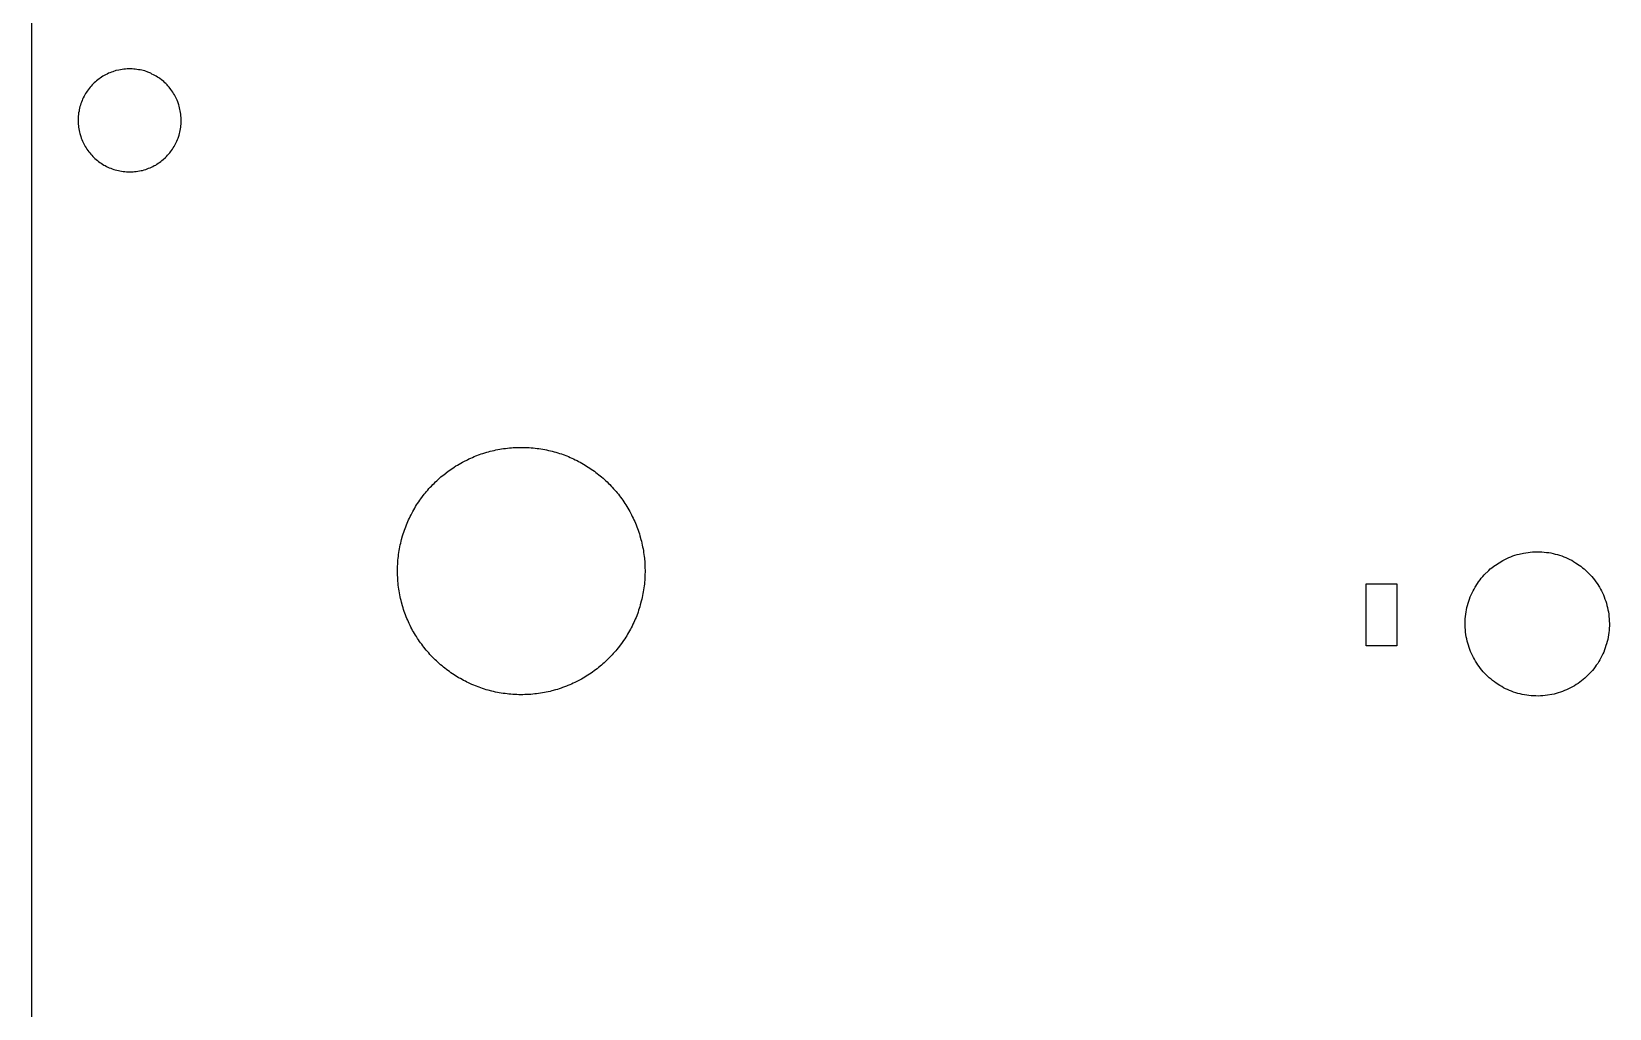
# Model space of a CAD drawing. Extents: x 14 to 160, y 773 to 1209.
# Drawn here: x 14 to 90.5, y 820.5 to 867.9 of the extents above; entities that cross this region are included whole.
import ezdxf

# ---------------------------------------------------------------- set-up
doc = ezdxf.new("R2010")
doc.units = 0

msp = doc.modelspace()

# ---------------------------------------------------------------- linework, layer by layer
at = {"layer": 'Bottom'}
for p, q in [((14.012902, 952.608116), (14.0129, 774.592)), ((17.23123, 865.549977), (17.168204, 865.502686)), ((17.287962, 865.597267), (17.23123, 865.549977)), ((17.344695, 865.638262), (17.287962, 865.597267)), ((17.410869, 865.679258), (17.344695, 865.638262)), ((17.473895, 865.720254), (17.410869, 865.679258)), ((17.540069, 865.758102), (17.473895, 865.720254)), ((17.603096, 865.792803), (17.540069, 865.758102)), ((17.675645, 865.830651), (17.603096, 865.792803)), ((17.741819, 865.865352), (17.675645, 865.830651)), ((17.814288, 865.887464), (17.741819, 865.865352)), ((17.886837, 865.922165), (17.814288, 865.887464)), ((17.959306, 865.944196), (17.886837, 865.922165)), ((18.104316, 865.994634), (17.959306, 865.944196)), ((18.249326, 866.026187), (18.104316, 865.994634)), ((18.331285, 866.041924), (18.249326, 866.026187)), ((18.410048, 866.05766), (18.331285, 866.041924)), ((18.482597, 866.067102), (18.410048, 866.05766)), ((18.564556, 866.073558), (18.482597, 866.067102)), ((18.6434, 866.083), (18.564556, 866.073558)), ((18.886167, 866.082917), (18.6434, 866.083)), ((18.968125, 866.073475), (18.886167, 866.082917)), ((19.040594, 866.067019), (18.968125, 866.073475)), ((19.119438, 866.057577), (19.040594, 866.067019)), ((19.201397, 866.041841), (19.119438, 866.057577)), ((19.273946, 866.032399), (19.201397, 866.041841)), ((19.355905, 866.016662), (19.273946, 866.032399)), ((19.428374, 865.994631), (19.355905, 866.016662)), ((19.500923, 865.978895), (19.428374, 865.994631)), ((19.645925, 865.928457), (19.500923, 865.978895)), ((19.790935, 865.86543), (19.645925, 865.928457)), ((19.853962, 865.830729), (19.790935, 865.86543)), ((19.920136, 865.799176), (19.853962, 865.830729)), ((19.992604, 865.767622), (19.920136, 865.799176)), ((20.055631, 865.726626), (19.992604, 865.767622)), ((20.121805, 865.685631), (20.055631, 865.726626)), ((20.184832, 865.647782), (20.121805, 865.685631)), ((20.241564, 865.606787), (20.184832, 865.647782)), ((20.307738, 865.556349), (20.241564, 865.606787)), ((20.421218, 865.461777), (20.307738, 865.556349)), ((16.562873, 864.749432), (16.521877, 864.676964)), ((16.594427, 864.815606), (16.562873, 864.749432)), ((16.635422, 864.878633), (16.594427, 864.815606)), ((16.676418, 864.944807), (16.635422, 864.878633)), ((16.717413, 865.001539), (16.676418, 864.944807)), ((16.755262, 865.064566), (16.717413, 865.001539)), ((16.805699, 865.121298), (16.755262, 865.064566)), ((16.852989, 865.187472), (16.805699, 865.121298)), ((16.90028, 865.244204), (16.852989, 865.187472)), ((16.950717, 865.300936), (16.90028, 865.244204)), ((17.007449, 865.348227), (16.950717, 865.300936)), ((17.054739, 865.404959), (17.007449, 865.348227)), ((17.111472, 865.452249), (17.054739, 865.404959)), ((17.168204, 865.502686), (17.111472, 865.452249)), ((20.47795, 865.41134), (20.421218, 865.461777)), ((20.531535, 865.364049), (20.47795, 865.41134)), ((20.581972, 865.307317), (20.531535, 865.364049)), ((20.629262, 865.250585), (20.581972, 865.307317)), ((20.6797, 865.193853), (20.629262, 865.250585)), ((20.774272, 865.080373), (20.6797, 865.193853)), ((20.815268, 865.017346), (20.774272, 865.080373)), ((20.862558, 864.951172), (20.815268, 865.017346)), ((20.903554, 864.888146), (20.862558, 864.951172)), ((20.944549, 864.821972), (20.903554, 864.888146)), ((21.007576, 864.695878), (20.944549, 864.821972)), ((16.313913, 864.024456), (16.29503, 863.942497)), ((16.32965, 864.097005), (16.313913, 864.024456)), ((16.345386, 864.178964), (16.32965, 864.097005)), ((16.361123, 864.251433), (16.345386, 864.178964)), ((16.386301, 864.323982), (16.361123, 864.251433)), ((16.408413, 864.396451), (16.386301, 864.323982)), ((16.433592, 864.468919), (16.408413, 864.396451)), ((16.465145, 864.541469), (16.433592, 864.468919)), ((16.490324, 864.613937), (16.465145, 864.541469)), ((16.521877, 864.676964), (16.490324, 864.613937)), ((21.042277, 864.620262), (21.007576, 864.695878)), ((21.073831, 864.557235), (21.042277, 864.620262)), ((21.105384, 864.484766), (21.073831, 864.557235)), ((21.155822, 864.339756), (21.105384, 864.484766)), ((21.177853, 864.267207), (21.155822, 864.339756)), ((21.193589, 864.194739), (21.177853, 864.267207)), ((21.209326, 864.11278), (21.193589, 864.194739)), ((21.22821, 864.04023), (21.209326, 864.11278)), ((21.243946, 863.961467), (21.22821, 864.04023)), ((16.279132, 863.791185), (16.272676, 863.709226)), ((16.272676, 863.709226), (16.2727, 863.485)), ((16.2727, 863.485), (16.279156, 863.403041)), ((16.288574, 863.870028), (16.279132, 863.791185)), ((16.279156, 863.403041), (16.288598, 863.321082)), ((16.29503, 863.942497), (16.288574, 863.870028)), ((16.288598, 863.321082), (16.295054, 863.248614)), ((16.295054, 863.248614), (16.304496, 863.16977)), ((21.234624, 863.169464), (21.250361, 863.248308)), ((21.250402, 863.888918), (21.243946, 863.961467)), ((21.250361, 863.248308), (21.259802, 863.320777)), ((21.259844, 863.806959), (21.250402, 863.888918)), ((21.259802, 863.320777), (21.266258, 863.402736)), ((21.2663, 863.725), (21.259844, 863.806959)), ((21.266258, 863.402736), (21.2663, 863.485)), ((21.2663, 863.645803), (21.2663, 863.725)), ((21.275742, 863.563844), (21.2663, 863.645803)), ((21.2663, 863.485), (21.275742, 863.563844)), ((16.304496, 863.16977), (16.320232, 863.097301)), ((16.320232, 863.097301), (16.335969, 863.015334)), ((16.335969, 863.015334), (16.351705, 862.942866)), ((16.351705, 862.942866), (16.402143, 862.797856)), ((16.402143, 862.797856), (16.424255, 862.725387)), ((16.424255, 862.725387), (16.449433, 862.652838)), ((16.449433, 862.652838), (16.480987, 862.580369)), ((16.480987, 862.580369), (16.515688, 862.514195)), ((16.515688, 862.514195), (16.547241, 862.441726)), ((21.00124, 862.441421), (21.032793, 862.51389)), ((21.032793, 862.51389), (21.064347, 862.580064)), ((21.064347, 862.580064), (21.089525, 862.652532)), ((21.089525, 862.652532), (21.121079, 862.725082)), ((21.121079, 862.725082), (21.171517, 862.870092)), ((21.171517, 862.870092), (21.187253, 862.94256)), ((21.187253, 862.94256), (21.209284, 863.015029)), ((21.209284, 863.015029), (21.228168, 863.096996)), ((21.228168, 863.096996), (21.234624, 863.169464)), ((16.547241, 862.441726), (16.578795, 862.3787)), ((16.578795, 862.3787), (16.619791, 862.312526)), ((16.619791, 862.312526), (16.660786, 862.249499)), ((16.660786, 862.249499), (16.698635, 862.183325)), ((16.698635, 862.183325), (16.73963, 862.120298)), ((16.73963, 862.120298), (16.790068, 862.063566)), ((16.790068, 862.063566), (16.837358, 862.006834)), ((16.837358, 862.006834), (16.884648, 861.943807)), ((16.884648, 861.943807), (16.935086, 861.887075)), ((16.935086, 861.887075), (16.982376, 861.836638)), ((16.982376, 861.836638), (17.086406, 861.732608)), ((17.086406, 861.732608), (17.143138, 861.685318)), ((20.395885, 861.685036), (20.509373, 861.7796)), ((20.509373, 861.7796), (20.556663, 861.836332)), ((20.556663, 861.836332), (20.613395, 861.88677)), ((20.613395, 861.88677), (20.660686, 861.943502)), ((20.660686, 861.943502), (20.711123, 862.006529)), ((20.711123, 862.006529), (20.758413, 862.063261)), ((20.758413, 862.063261), (20.799409, 862.119993)), ((20.799409, 862.119993), (20.846699, 862.18302)), ((20.846699, 862.18302), (20.887695, 862.249194)), ((20.887695, 862.249194), (20.92869, 862.31222)), ((20.92869, 862.31222), (20.960244, 862.378394)), ((20.960244, 862.378394), (21.00124, 862.441421)), ((17.143138, 861.685318), (17.209312, 861.63488)), ((17.209312, 861.63488), (17.266044, 861.58759)), ((17.266044, 861.58759), (17.322776, 861.546594)), ((17.322776, 861.546594), (17.385803, 861.499304)), ((17.385803, 861.499304), (17.451977, 861.458308)), ((17.451977, 861.458308), (17.515004, 861.417313)), ((17.515004, 861.417313), (17.57803, 861.385759)), ((17.57803, 861.385759), (17.644204, 861.344764)), ((17.644204, 861.344764), (17.716673, 861.31321)), ((17.716673, 861.31321), (17.7797, 861.281656)), ((17.7797, 861.281656), (17.855315, 861.256478)), ((17.855315, 861.256478), (17.927865, 861.231299)), ((17.927865, 861.231299), (18.000333, 861.199746)), ((18.000333, 861.199746), (18.072883, 861.184009)), ((18.072883, 861.184009), (18.145351, 861.158831)), ((18.145351, 861.158831), (18.224195, 861.143094)), ((18.224195, 861.143094), (18.296664, 861.127358)), ((18.296664, 861.127358), (18.378623, 861.111621)), ((18.378623, 861.111621), (18.451172, 861.102179)), ((18.451172, 861.102179), (18.533131, 861.095723)), ((18.533131, 861.095723), (18.611894, 861.086282)), ((18.611894, 861.086282), (18.6938, 861.086)), ((18.6938, 861.086), (18.772563, 861.079544)), ((18.7728, 861.08), (18.854767, 861.086456)), ((18.854767, 861.086456), (18.9367, 861.086)), ((18.9367, 861.086), (19.009169, 861.095442)), ((19.009169, 861.095442), (19.088012, 861.101898)), ((19.088012, 861.101898), (19.169971, 861.11134)), ((19.169971, 861.11134), (19.24244, 861.127076)), ((19.24244, 861.127076), (19.321284, 861.142813)), ((19.321284, 861.142813), (19.393752, 861.158549)), ((19.393752, 861.158549), (19.469368, 861.183728)), ((19.469368, 861.183728), (19.548212, 861.199464)), ((19.548212, 861.199464), (19.620681, 861.224643)), ((19.620681, 861.224643), (19.686855, 861.256196)), ((19.686855, 861.256196), (19.759323, 861.281375)), ((19.759323, 861.281375), (19.831792, 861.312928)), ((19.831792, 861.312928), (19.894819, 861.344482)), ((19.894819, 861.344482), (19.960993, 861.385478)), ((19.960993, 861.385478), (20.033461, 861.417031)), ((20.033461, 861.417031), (20.096488, 861.458027)), ((20.096488, 861.458027), (20.15322, 861.499023)), ((20.15322, 861.499023), (20.219394, 861.546313)), ((20.219394, 861.546313), (20.282421, 861.587308)), ((20.282421, 861.587308), (20.339153, 861.634599)), ((20.339153, 861.634599), (20.395885, 861.685036)), ((35.149212, 847.118595), (35.228056, 847.15959)), ((35.228056, 847.15959), (35.310015, 847.197439)), ((35.310015, 847.197439), (35.398285, 847.23214)), ((35.398285, 847.23214), (35.480244, 847.269988)), ((35.480244, 847.269988), (35.559007, 847.304689)), ((35.559007, 847.304689), (35.735538, 847.367716)), ((35.735538, 847.367716), (35.817505, 847.399269)), ((35.817505, 847.399269), (35.905767, 847.424448)), ((35.905767, 847.424448), (35.994036, 847.456002)), ((35.994036, 847.456002), (36.085453, 847.48118)), ((36.085453, 847.48118), (36.173715, 847.506358)), ((36.173715, 847.506358), (36.261985, 847.52847)), ((36.261985, 847.52847), (36.350246, 847.553649)), ((36.350246, 847.553649), (36.447974, 847.569385)), ((36.447974, 847.569385), (36.536235, 847.594563)), ((36.536235, 847.594563), (36.624505, 847.6103)), ((36.624505, 847.6103), (36.722225, 847.626036)), ((36.722225, 847.626036), (36.810494, 847.641773)), ((36.810494, 847.641773), (36.908214, 847.657509)), ((36.908214, 847.657509), (36.996476, 847.666951)), ((36.996476, 847.666951), (37.094203, 847.682688)), ((37.094203, 847.682688), (37.188776, 847.69213)), ((37.188776, 847.69213), (37.286495, 847.698586)), ((37.286495, 847.698586), (37.374757, 847.708028)), ((37.374757, 847.708028), (37.472485, 847.714484)), ((37.472485, 847.714484), (37.7625, 847.714)), ((37.7625, 847.714), (38.0525, 847.714)), ((38.0525, 847.714), (38.15022, 847.707544)), ((38.15022, 847.707544), (38.247947, 847.698102)), ((38.247947, 847.698102), (38.336209, 847.691646)), ((38.336209, 847.691646), (38.433929, 847.682204)), ((38.433929, 847.682204), (38.528501, 847.666468)), ((38.528501, 847.666468), (38.616771, 847.657026)), ((38.616771, 847.657026), (38.71449, 847.641289)), ((38.71449, 847.641289), (38.80276, 847.625553)), ((38.80276, 847.625553), (38.9005, 847.61)), ((38.9005, 847.61), (38.988762, 847.594264)), ((38.988762, 847.594264), (39.086489, 847.569085)), ((39.086489, 847.569085), (39.174751, 847.553349)), ((39.174751, 847.553349), (39.263021, 847.52817)), ((39.263021, 847.52817), (39.351282, 847.506058)), ((39.351282, 847.506058), (39.442699, 847.48088)), ((39.442699, 847.48088), (39.530969, 847.455702)), ((39.530969, 847.455702), (39.619231, 847.424148)), ((39.619231, 847.424148), (39.7075, 847.39897)), ((39.7075, 847.39897), (39.789459, 847.367416)), ((39.789459, 847.367416), (39.96599, 847.304389)), ((39.96599, 847.304389), (40.047949, 847.269688)), ((40.047949, 847.269688), (40.136219, 847.23184)), ((40.136219, 847.23184), (40.215063, 847.197139)), ((40.215063, 847.197139), (40.297021, 847.159291)), ((40.297021, 847.159291), (40.375785, 847.118295)), ((33.929238, 846.336773), (34.001787, 846.390358)), ((34.001787, 846.390358), (34.219298, 846.560587)), ((34.219298, 846.560587), (34.291767, 846.611024)), ((34.291767, 846.611024), (34.364316, 846.664609)), ((34.364316, 846.664609), (34.436785, 846.715046)), ((34.436785, 846.715046), (34.509253, 846.762337)), ((34.509253, 846.762337), (34.59122, 846.812774)), ((34.59122, 846.812774), (34.663689, 846.860064)), ((34.663689, 846.860064), (34.745648, 846.907355)), ((34.745648, 846.907355), (34.824492, 846.94835)), ((34.824492, 846.94835), (34.90645, 846.99564)), ((34.90645, 846.99564), (34.985294, 847.036636)), ((34.985294, 847.036636), (35.149212, 847.118595)), ((40.375785, 847.118295), (40.46721, 847.077299)), ((40.46721, 847.077299), (40.545973, 847.036304)), ((40.545973, 847.036304), (40.627932, 846.995308)), ((40.627932, 846.995308), (40.700481, 846.948018)), ((40.700481, 846.948018), (40.779244, 846.907022)), ((40.779244, 846.907022), (40.861211, 846.859732)), ((40.861211, 846.859732), (40.93368, 846.812442)), ((40.93368, 846.812442), (41.015639, 846.762004)), ((41.015639, 846.762004), (41.088188, 846.714714)), ((41.088188, 846.714714), (41.160657, 846.664277)), ((41.160657, 846.664277), (41.239501, 846.610692)), ((41.239501, 846.610692), (41.311969, 846.560254)), ((41.311969, 846.560254), (41.384438, 846.503522)), ((41.384438, 846.503522), (41.450612, 846.44679)), ((41.450612, 846.44679), (41.52308, 846.390058)), ((41.52308, 846.390058), (41.595549, 846.336473)), ((33.169689, 845.577224), (33.226422, 845.640251)), ((33.226422, 845.640251), (33.283154, 845.7128)), ((33.283154, 845.7128), (33.349328, 845.778974)), ((33.349328, 845.778974), (33.40606, 845.842001)), ((33.40606, 845.842001), (33.469086, 845.908175)), ((33.469086, 845.908175), (33.53526, 845.971202)), ((33.53526, 845.971202), (33.598287, 846.037376)), ((33.598287, 846.037376), (33.664461, 846.100403)), ((33.664461, 846.100403), (33.727488, 846.157135)), ((33.727488, 846.157135), (33.793662, 846.223309)), ((33.793662, 846.223309), (33.866211, 846.280041)), ((33.866211, 846.280041), (33.929238, 846.336773)), ((41.595549, 846.336473), (41.661723, 846.279741)), ((41.661723, 846.279741), (41.734272, 846.223009)), ((41.734272, 846.223009), (41.797299, 846.156835)), ((41.797299, 846.156835), (41.863473, 846.100103)), ((41.863473, 846.100103), (41.9265, 846.037076)), ((41.9265, 846.037076), (41.989526, 845.970902)), ((41.989526, 845.970902), (42.0557, 845.907876)), ((42.0557, 845.907876), (42.118727, 845.841702)), ((42.118727, 845.841702), (42.175459, 845.778675)), ((42.175459, 845.778675), (42.241633, 845.712501)), ((42.241633, 845.712501), (42.298365, 845.639952)), ((42.298365, 845.639952), (42.361392, 845.576925)), ((32.636956, 844.842701), (32.687394, 844.92466)), ((32.687394, 844.92466), (32.734684, 844.997209)), ((32.734684, 844.997209), (32.791416, 845.075972)), ((32.791416, 845.075972), (32.838706, 845.148522)), ((32.838706, 845.148522), (32.889144, 845.22099)), ((32.889144, 845.22099), (33.059373, 845.438501)), ((33.059373, 845.438501), (33.112957, 845.504675)), ((33.112957, 845.504675), (33.169689, 845.577224)), ((42.361392, 845.576925), (42.418124, 845.504376)), ((42.418124, 845.504376), (42.474856, 845.438202)), ((42.474856, 845.438202), (42.531588, 845.365733)), ((42.531588, 845.365733), (42.578878, 845.293264)), ((42.578878, 845.293264), (42.635611, 845.220715)), ((42.635611, 845.220715), (42.686048, 845.148247)), ((42.686048, 845.148247), (42.74278, 845.075697)), ((42.74278, 845.075697), (42.79007, 844.996934)), ((42.79007, 844.996934), (42.837361, 844.924385)), ((42.837361, 844.924385), (42.887798, 844.842426)), ((32.227032, 844.035709), (32.268028, 844.123979)), ((32.268028, 844.123979), (32.299582, 844.205937)), ((32.299582, 844.205937), (32.340577, 844.284781)), ((32.340577, 844.284781), (32.381573, 844.36674)), ((32.381573, 844.36674), (32.419421, 844.445503)), ((32.419421, 844.445503), (32.50138, 844.609429)), ((32.50138, 844.609429), (32.54867, 844.688273)), ((32.54867, 844.688273), (32.599108, 844.770232)), ((32.599108, 844.770232), (32.636956, 844.842701)), ((42.887798, 844.842426), (42.935088, 844.769957)), ((42.935088, 844.769957), (42.976084, 844.687998)), ((42.976084, 844.687998), (43.023374, 844.609154)), ((43.023374, 844.609154), (43.105341, 844.445228)), ((43.105341, 844.445228), (43.146337, 844.366465)), ((43.146337, 844.366465), (43.184185, 844.284506)), ((43.184185, 844.284506), (43.225181, 844.205662)), ((43.225181, 844.205662), (43.266176, 844.123704)), ((43.266176, 844.123704), (43.29773, 844.035434)), ((31.958947, 843.253928), (32.009384, 843.430459)), ((32.009384, 843.430459), (32.040938, 843.518728)), ((32.040938, 843.518728), (32.066116, 843.60699)), ((32.066116, 843.60699), (32.09767, 843.69526)), ((32.09767, 843.69526), (32.129224, 843.777219)), ((32.129224, 843.777219), (32.160778, 843.86548)), ((32.160778, 843.86548), (32.195479, 843.95375)), ((32.195479, 843.95375), (32.227032, 844.035709)), ((43.29773, 844.035434), (43.329284, 843.953475)), ((43.329284, 843.953475), (43.370279, 843.865205)), ((43.370279, 843.865205), (43.401833, 843.776944)), ((43.401833, 843.776944), (43.427011, 843.694985)), ((43.427011, 843.694985), (43.458565, 843.606715)), ((43.458565, 843.606715), (43.493266, 843.518453)), ((43.493266, 843.518453), (43.515297, 843.430184)), ((43.515297, 843.430184), (43.565735, 843.253653)), ((31.81409, 842.519437), (31.829827, 842.614001)), ((31.829827, 842.614001), (31.848711, 842.705418)), ((31.848711, 842.705418), (31.864447, 842.79999)), ((31.864447, 842.79999), (31.880184, 842.88826)), ((31.880184, 842.88826), (31.89592, 842.979677)), ((31.89592, 842.979677), (31.921099, 843.074249)), ((31.921099, 843.074249), (31.936835, 843.162511)), ((31.936835, 843.162511), (31.958947, 843.253928)), ((43.565735, 843.253653), (43.587766, 843.162236)), ((43.587766, 843.162236), (43.612944, 843.073974)), ((43.612944, 843.073974), (43.628681, 842.979402)), ((43.628681, 842.979402), (43.644417, 842.887985)), ((43.644417, 842.887985), (43.669595, 842.799715)), ((43.669595, 842.799715), (43.685332, 842.705143)), ((43.685332, 842.705143), (43.694774, 842.613726)), ((43.694774, 842.613726), (43.71051, 842.519162)), ((86.166781, 842.540673), (86.374834, 842.591111)), ((86.374834, 842.591111), (86.48202, 842.606847)), ((86.48202, 842.606847), (86.5955, 842.622584)), ((86.5955, 842.622584), (86.69953, 842.63832)), ((86.69953, 842.63832), (86.81301, 842.647762)), ((86.81301, 842.647762), (86.926498, 842.654218)), ((86.926498, 842.654218), (87.0368, 842.654)), ((87.0368, 842.655), (87.1503, 842.655)), ((87.1503, 842.655), (87.263788, 842.648544)), ((87.263788, 842.648544), (87.377268, 842.639102)), ((87.377268, 842.639102), (87.481298, 842.623366)), ((87.481298, 842.623366), (87.594778, 842.607629)), ((87.594778, 842.607629), (87.698808, 842.591893)), ((87.698808, 842.591893), (87.805986, 842.566714)), ((87.805986, 842.566714), (87.910016, 842.541536)), ((31.766558, 841.50127), (31.7666, 841.952)), ((31.7666, 841.952), (31.776042, 842.043417)), ((31.776, 842.138), (31.782456, 842.23572)), ((31.776042, 842.043417), (31.776, 842.138)), ((31.782456, 842.23572), (31.791898, 842.333447)), ((31.791898, 842.333447), (31.807634, 842.428012)), ((31.807634, 842.428012), (31.81409, 842.519437)), ((43.71051, 842.519162), (43.726247, 842.427737)), ((43.726247, 842.427737), (43.732703, 842.333172)), ((43.732703, 842.333172), (43.751587, 842.137725)), ((43.751587, 842.137725), (43.758043, 842.043153)), ((43.758043, 842.043153), (43.758, 841.857)), ((43.758, 841.857), (43.767442, 841.75928)), ((84.681991, 841.743155), (84.760835, 841.815624)), ((84.760835, 841.815624), (84.842802, 841.878651)), ((84.842802, 841.878651), (84.924761, 841.944825)), ((84.924761, 841.944825), (85.013022, 842.007851)), ((85.013022, 842.007851), (85.366084, 842.23482)), ((85.366084, 842.23482), (85.463812, 842.28211)), ((85.463812, 842.28211), (85.561532, 842.323106)), ((85.561532, 842.323106), (85.659259, 842.373544)), ((85.659259, 842.373544), (85.753824, 842.411392)), ((85.753824, 842.411392), (85.851551, 842.446093)), ((85.851551, 842.446093), (85.955573, 842.483941)), ((85.955573, 842.483941), (86.062759, 842.518642)), ((86.062759, 842.518642), (86.166781, 842.540673)), ((87.910016, 842.541536), (88.014038, 842.519505)), ((88.014038, 842.519505), (88.118068, 842.484804)), ((88.118068, 842.484804), (88.225246, 842.446955)), ((88.225246, 842.446955), (88.319818, 842.412254)), ((88.319818, 842.412254), (88.417538, 842.374406)), ((88.417538, 842.374406), (88.515266, 842.323969)), ((88.515266, 842.323969), (88.612985, 842.282973)), ((88.612985, 842.282973), (88.707557, 842.235683)), ((88.707557, 842.235683), (88.795819, 842.178951)), ((88.795819, 842.178951), (88.887244, 842.122219)), ((88.887244, 842.122219), (89.063775, 842.008731)), ((89.063775, 842.008731), (89.152037, 841.945704)), ((89.152037, 841.945704), (89.233996, 841.87953)), ((89.233996, 841.87953), (89.312839, 841.816503)), ((89.312839, 841.816503), (89.394798, 841.744035)), ((31.776, 841.413), (31.766558, 841.50127)), ((31.776023, 841.315462), (31.776, 841.413)), ((31.782479, 841.217734), (31.776023, 841.315462)), ((31.791921, 841.12317), (31.782479, 841.217734)), ((31.798377, 841.025442), (31.791921, 841.12317)), ((31.814113, 840.937181), (31.798377, 841.025442)), ((43.732716, 841.081708), (43.71698, 840.993438)), ((43.742158, 841.179428), (43.732716, 841.081708)), ((43.7516, 841.274), (43.742158, 841.179428)), ((43.758, 841.469), (43.751544, 841.37128)), ((43.751544, 841.37128), (43.7516, 841.274)), ((43.758058, 841.567428), (43.758, 841.469)), ((43.7675, 841.662), (43.758058, 841.567428)), ((43.767442, 841.75928), (43.7675, 841.662)), ((78.7335, 838.087), (78.7335, 841.091)), ((78.7335, 841.091), (80.234, 841.091)), ((80.234, 841.091), (80.234, 838.087)), ((84.020049, 840.936196), (84.133529, 841.112727)), ((84.133529, 841.112727), (84.196556, 841.194685)), ((84.196556, 841.194685), (84.26273, 841.282955)), ((84.26273, 841.282955), (84.325757, 841.364914)), ((84.325757, 841.364914), (84.391931, 841.443677)), ((84.391931, 841.443677), (84.46448, 841.525644)), ((84.46448, 841.525644), (84.681991, 841.743155)), ((89.394798, 841.744035), (89.612309, 841.526524)), ((89.612309, 841.526524), (89.684859, 841.444557)), ((89.684859, 841.444557), (89.751033, 841.365793)), ((89.751033, 841.365793), (89.814059, 841.283835)), ((89.814059, 841.283835), (89.880233, 841.195565)), ((89.880233, 841.195565), (89.94326, 841.113606)), ((89.94326, 841.113606), (90.05674, 840.937075)), ((31.823555, 840.839453), (31.814113, 840.937181)), ((31.839292, 840.751192), (31.823555, 840.839453)), ((31.855028, 840.653472), (31.839292, 840.751192)), ((31.870765, 840.565202), (31.855028, 840.653472)), ((31.895943, 840.467483), (31.870765, 840.565202)), ((31.91168, 840.379213), (31.895943, 840.467483)), ((31.936858, 840.290951), (31.91168, 840.379213)), ((31.95897, 840.202682), (31.936858, 840.290951)), ((43.603515, 840.347209), (43.581484, 840.249489)), ((43.628694, 840.435471), (43.603515, 840.347209)), ((43.64443, 840.52374), (43.628694, 840.435471)), ((43.660167, 840.62146), (43.64443, 840.52374)), ((43.679051, 840.70973), (43.660167, 840.62146)), ((43.694787, 840.807449), (43.679051, 840.70973)), ((43.710524, 840.895719), (43.694787, 840.807449)), ((43.71698, 840.993438), (43.710524, 840.895719)), ((83.679495, 840.154415), (83.714196, 840.258437)), ((83.714196, 840.258437), (83.752045, 840.356165)), ((83.752045, 840.356165), (83.786746, 840.460187)), ((83.786746, 840.460187), (83.827741, 840.557914)), ((83.827741, 840.557914), (83.875031, 840.652487)), ((83.875031, 840.652487), (83.922322, 840.750206)), ((83.922322, 840.750206), (83.972759, 840.838468)), ((83.972759, 840.838468), (84.020049, 840.936196)), ((90.05674, 840.937075), (90.10403, 840.839347)), ((90.10403, 840.839347), (90.154468, 840.751086)), ((90.154468, 840.751086), (90.201758, 840.653366)), ((90.201758, 840.653366), (90.249048, 840.558794)), ((90.249048, 840.558794), (90.290044, 840.461066)), ((90.290044, 840.461066), (90.321597, 840.357044)), ((90.321597, 840.357044), (90.362593, 840.259316)), ((90.362593, 840.259316), (90.394147, 840.155294)), ((32.009407, 840.026151), (31.95897, 840.202682)), ((32.031438, 839.934734), (32.009407, 840.026151)), ((32.056617, 839.846472), (32.031438, 839.934734)), ((32.08817, 839.758202), (32.056617, 839.846472)), ((32.122871, 839.669941), (32.08817, 839.758202)), ((32.154425, 839.587974), (32.122871, 839.669941)), ((32.185979, 839.499712), (32.154425, 839.587974)), ((32.217533, 839.420868), (32.185979, 839.499712)), ((43.364079, 839.549667), (43.329378, 839.467709)), ((43.427105, 839.726198), (43.364079, 839.549667)), ((43.452284, 839.81446), (43.427105, 839.726198)), ((43.483837, 839.896427), (43.452284, 839.81446)), ((43.509016, 839.984689), (43.483837, 839.896427)), ((43.531047, 840.072958), (43.509016, 839.984689)), ((43.581484, 840.249489), (43.531047, 840.072958)), ((83.544, 839.401), (83.559736, 839.508186)), ((83.559736, 839.508186), (83.569178, 839.621666)), ((83.569178, 839.621666), (83.584915, 839.731999)), ((83.584915, 839.731999), (83.607027, 839.839177)), ((83.607027, 839.839177), (83.625911, 839.943207)), ((83.625911, 839.943207), (83.657464, 840.047237)), ((83.657464, 840.047237), (83.679495, 840.154415)), ((90.394147, 840.155294), (90.419325, 840.048116)), ((90.419325, 840.048116), (90.450879, 839.944086)), ((90.450879, 839.944086), (90.466615, 839.840056)), ((90.466615, 839.840056), (90.491794, 839.732878)), ((90.491794, 839.732878), (90.50753, 839.622545)), ((90.50753, 839.622545), (90.516972, 839.509065)), ((90.516972, 839.509065), (90.532709, 839.401879)), ((32.258528, 839.329451), (32.217533, 839.420868)), ((32.290082, 839.250607), (32.258528, 839.329451)), ((32.331077, 839.168648), (32.290082, 839.250607)), ((32.372073, 839.080387), (32.331077, 839.168648)), ((32.413069, 838.99842), (32.372073, 839.080387)), ((32.454064, 838.919657), (32.413069, 838.99842)), ((32.491913, 838.837698), (32.454064, 838.919657)), ((32.54235, 838.765148), (32.491913, 838.837698)), ((32.583346, 838.686385), (32.54235, 838.765148)), ((42.966712, 838.733177), (42.919422, 838.651218)), ((43.017149, 838.815136), (42.966712, 838.733177)), ((43.054998, 838.887685), (43.017149, 838.815136)), ((43.095993, 838.966449), (43.054998, 838.887685)), ((43.136989, 839.048407), (43.095993, 838.966449)), ((43.177984, 839.136677), (43.136989, 839.048407)), ((43.21898, 839.218636), (43.177984, 839.136677)), ((43.256828, 839.29748), (43.21898, 839.218636)), ((43.291529, 839.379439), (43.256828, 839.29748)), ((43.329378, 839.467709), (43.291529, 839.379439)), ((83.53448, 839.088763), (83.5345, 839.177)), ((83.543922, 838.975275), (83.53448, 839.088763)), ((83.5345, 839.177), (83.543942, 839.290488)), ((83.550378, 838.861795), (83.543922, 838.975275)), ((83.543942, 839.290488), (83.544, 839.401)), ((83.55982, 838.748307), (83.550378, 838.861795)), ((83.575556, 838.644277), (83.55982, 838.748307)), ((90.516746, 838.733002), (90.50101, 838.619514)), ((90.523202, 838.837032), (90.516746, 838.733002)), ((90.532644, 838.950512), (90.523202, 838.837032)), ((90.5391, 839.064), (90.532644, 838.950512)), ((90.532709, 839.401879), (90.5327, 839.291)), ((90.5327, 839.291), (90.539156, 839.177512)), ((90.539156, 839.177512), (90.5391, 839.064)), ((32.630636, 838.604418), (32.583346, 838.686385)), ((32.677926, 838.53195), (32.630636, 838.604418)), ((32.728364, 838.449991), (32.677926, 838.53195)), ((32.775654, 838.377441), (32.728364, 838.449991)), ((32.832386, 838.304973), (32.775654, 838.377441)), ((32.879676, 838.232504), (32.832386, 838.304973)), ((32.936408, 838.159955), (32.879676, 838.232504)), ((32.986846, 838.087486), (32.936408, 838.159955)), ((33.04043, 838.014937), (32.986846, 838.087486)), ((33.153918, 837.869935), (33.04043, 838.014937)), ((42.459173, 837.982877), (42.402441, 837.916703)), ((42.629394, 838.200388), (42.459173, 837.982877)), ((42.723966, 838.345398), (42.629394, 838.200388)), ((42.780698, 838.427356), (42.723966, 838.345398)), ((42.831136, 838.499906), (42.780698, 838.427356)), ((42.878426, 838.572374), (42.831136, 838.499906)), ((42.919422, 838.651218), (42.878426, 838.572374)), ((80.234, 838.087), (78.7335, 838.087)), ((83.591293, 838.530797), (83.575556, 838.644277)), ((83.616471, 838.426767), (83.591293, 838.530797)), ((83.64165, 838.319589), (83.616471, 838.426767)), ((83.663681, 838.215559), (83.64165, 838.319589)), ((83.698382, 838.111537), (83.663681, 838.215559)), ((83.729936, 838.013809), (83.698382, 838.111537)), ((83.761489, 837.909787), (83.729936, 838.013809)), ((90.337108, 837.989046), (90.305554, 837.894481)), ((90.371809, 838.096232), (90.337108, 837.989046)), ((90.403363, 838.190796), (90.371809, 838.096232)), ((90.434916, 838.297982), (90.403363, 838.190796)), ((90.460095, 838.402004), (90.434916, 838.297982)), ((90.475831, 838.515492), (90.460095, 838.402004)), ((90.50101, 838.619514), (90.475831, 838.515492)), ((33.210651, 837.806908), (33.153918, 837.869935)), ((33.276825, 837.740734), (33.210651, 837.806908)), ((33.333557, 837.668266), (33.276825, 837.740734)), ((33.462806, 837.539017), (33.333557, 837.668266)), ((33.51639, 837.47599), (33.462806, 837.539017)), ((33.582564, 837.409816), (33.51639, 837.47599)), ((33.645591, 837.353084), (33.582564, 837.409816)), ((33.71806, 837.290057), (33.645591, 837.353084)), ((33.784234, 837.223883), (33.71806, 837.290057)), ((33.84726, 837.167151), (33.784234, 837.223883)), ((41.715296, 837.207608), (41.65227, 837.144581)), ((41.78147, 837.26434), (41.715296, 837.207608)), ((41.85402, 837.321072), (41.78147, 837.26434)), ((42.046312, 837.513364), (41.85402, 837.321072)), ((42.103044, 837.579538), (42.046312, 837.513364)), ((42.169218, 837.642565), (42.103044, 837.579538)), ((42.22595, 837.708739), (42.169218, 837.642565)), ((42.288977, 837.781207), (42.22595, 837.708739)), ((42.345709, 837.844234), (42.288977, 837.781207)), ((42.402441, 837.916703), (42.345709, 837.844234)), ((83.802485, 837.812059), (83.761489, 837.909787)), ((83.849775, 837.71434), (83.802485, 837.812059)), ((83.890771, 837.619767), (83.849775, 837.71434)), ((83.938061, 837.522048), (83.890771, 837.619767)), ((83.988498, 837.433778), (83.938061, 837.522048)), ((84.04523, 837.336059), (83.988498, 837.433778)), ((84.101963, 837.247797), (84.04523, 837.336059)), ((84.155547, 837.159527), (84.101963, 837.247797)), ((89.968228, 837.232483), (89.902054, 837.144221)), ((90.02496, 837.320753), (89.968228, 837.232483)), ((90.07225, 837.409014), (90.02496, 837.320753)), ((90.128983, 837.506742), (90.07225, 837.409014)), ((90.176273, 837.595003), (90.128983, 837.506742)), ((90.217268, 837.692731), (90.176273, 837.595003)), ((90.264559, 837.787295), (90.217268, 837.692731)), ((90.305554, 837.894481), (90.264559, 837.787295)), ((33.919729, 837.110419), (33.84726, 837.167151)), ((33.985903, 837.056834), (33.919729, 837.110419)), ((34.203414, 836.886613), (33.985903, 837.056834)), ((34.275883, 836.836176), (34.203414, 836.886613)), ((34.348351, 836.779444), (34.275883, 836.836176)), ((34.420901, 836.732153), (34.348351, 836.779444)), ((34.502859, 836.684863), (34.420901, 836.732153)), ((34.575328, 836.634426), (34.502859, 836.684863)), ((34.654172, 836.587136), (34.575328, 836.634426)), ((34.726641, 836.539845), (34.654172, 836.587136)), ((34.808608, 836.49885), (34.726641, 836.539845)), ((34.890566, 836.45156), (34.808608, 836.49885)), ((34.96941, 836.410564), (34.890566, 836.45156)), ((40.61203, 836.432138), (40.530072, 836.394289)), ((40.68458, 836.473133), (40.61203, 836.432138)), ((40.763343, 836.523571), (40.68458, 836.473133)), ((40.84531, 836.570861), (40.763343, 836.523571)), ((40.917779, 836.611857), (40.84531, 836.570861)), ((40.999737, 836.659147), (40.917779, 836.611857)), ((41.072287, 836.715879), (40.999737, 836.659147)), ((41.15105, 836.763169), (41.072287, 836.715879)), ((41.223599, 836.813607), (41.15105, 836.763169)), ((41.296068, 836.870339), (41.223599, 836.813607)), ((41.368536, 836.917629), (41.296068, 836.870339)), ((41.441086, 836.974361), (41.368536, 836.917629)), ((41.50726, 837.031093), (41.441086, 836.974361)), ((41.65227, 837.144581), (41.50726, 837.031093)), ((84.221721, 837.077568), (84.155547, 837.159527)), ((84.284748, 836.989299), (84.221721, 837.077568)), ((84.350922, 836.90734), (84.284748, 836.989299)), ((84.413949, 836.828496), (84.350922, 836.90734)), ((84.486417, 836.756027), (84.413949, 836.828496)), ((84.558886, 836.674068), (84.486417, 836.756027)), ((84.640853, 836.601519), (84.558886, 836.674068)), ((84.713322, 836.538492), (84.640853, 836.601519)), ((84.79528, 836.466024), (84.713322, 836.538492)), ((84.874124, 836.39985), (84.79528, 836.466024)), ((89.265371, 836.450621), (89.183404, 836.384447)), ((89.34733, 836.52317), (89.265371, 836.450621)), ((89.419799, 836.595639), (89.34733, 836.52317)), ((89.498643, 836.668188), (89.419799, 836.595639)), ((89.643653, 836.81319), (89.498643, 836.668188)), ((89.709827, 836.892034), (89.643653, 836.81319)), ((89.782295, 836.973993), (89.709827, 836.892034)), ((89.845322, 837.062262), (89.782295, 836.973993)), ((89.902054, 837.144221), (89.845322, 837.062262)), ((35.051369, 836.369568), (34.96941, 836.410564)), ((35.130132, 836.328573), (35.051369, 836.369568)), ((35.212099, 836.287577), (35.130132, 836.328573)), ((35.294058, 836.249729), (35.212099, 836.287577)), ((35.372902, 836.208733), (35.294058, 836.249729)), ((35.461164, 836.174032), (35.372902, 836.208733)), ((35.543123, 836.142479), (35.461164, 836.174032)), ((35.719654, 836.079452), (35.543123, 836.142479)), ((35.801621, 836.047898), (35.719654, 836.079452)), ((35.889882, 836.013197), (35.801621, 836.047898)), ((35.978152, 835.991085), (35.889882, 836.013197)), ((36.066414, 835.956384), (35.978152, 835.991085)), ((36.157831, 835.934353), (36.066414, 835.956384)), ((36.334362, 835.883916), (36.157831, 835.934353)), ((36.422631, 835.868179), (36.334362, 835.883916)), ((36.520351, 835.846067), (36.422631, 835.868179)), ((36.608621, 835.827184), (36.520351, 835.846067)), ((36.696882, 835.811447), (36.608621, 835.827184)), ((36.794602, 835.795711), (36.696882, 835.811447)), ((36.882872, 835.779974), (36.794602, 835.795711)), ((36.980591, 835.770532), (36.882872, 835.779974)), ((37.075163, 835.754796), (36.980591, 835.770532)), ((37.16658, 835.74834), (37.075163, 835.754796)), ((37.261153, 835.738898), (37.16658, 835.74834)), ((37.358872, 835.732442), (37.261153, 835.738898)), ((37.4566, 835.723), (37.358872, 835.732442)), ((37.551172, 835.722456), (37.4566, 835.723)), ((37.6489, 835.716), (37.551172, 835.722456)), ((37.844336, 835.716544), (37.6489, 835.716)), ((37.9389, 835.723), (37.844336, 835.716544)), ((38.036638, 835.722558), (37.9389, 835.723)), ((38.1249, 835.732), (38.036638, 835.722558)), ((38.222617, 835.732146), (38.1249, 835.732)), ((38.320336, 835.738602), (38.222617, 835.732146)), ((38.414908, 835.754338), (38.320336, 835.738602)), ((38.506325, 835.76378), (38.414908, 835.754338)), ((38.600898, 835.779517), (38.506325, 835.76378)), ((38.698617, 835.788959), (38.600898, 835.779517)), ((38.786879, 835.804695), (38.698617, 835.788959)), ((38.884607, 835.820432), (38.786879, 835.804695)), ((38.972868, 835.836168), (38.884607, 835.820432)), ((39.061138, 835.861347), (38.972868, 835.836168)), ((39.158858, 835.877083), (39.061138, 835.861347)), ((39.247127, 835.899114), (39.158858, 835.877083)), ((39.423658, 835.949552), (39.247127, 835.899114)), ((39.515075, 835.971583), (39.423658, 835.949552)), ((39.603337, 836.006284), (39.515075, 835.971583)), ((39.691607, 836.028396), (39.603337, 836.006284)), ((39.77037, 836.063097), (39.691607, 836.028396)), ((39.861795, 836.09465), (39.77037, 836.063097)), ((39.950056, 836.126204), (39.861795, 836.09465)), ((40.0289, 836.157758), (39.950056, 836.126204)), ((40.120317, 836.198753), (40.0289, 836.157758)), ((40.19908, 836.230307), (40.120317, 836.198753)), ((40.281047, 836.271303), (40.19908, 836.230307)), ((40.359811, 836.312298), (40.281047, 836.271303)), ((40.451228, 836.353294), (40.359811, 836.312298)), ((40.530072, 836.394289), (40.451228, 836.353294)), ((84.962386, 836.336823), (84.874124, 836.39985)), ((85.044353, 836.270649), (84.962386, 836.336823)), ((85.220884, 836.157161), (85.044353, 836.270649)), ((85.312301, 836.109871), (85.220884, 836.157161)), ((85.406873, 836.053139), (85.312301, 836.109871)), ((85.504593, 836.005849), (85.406873, 836.053139)), ((85.602312, 835.964853), (85.504593, 836.005849)), ((85.696885, 835.923857), (85.602312, 835.964853)), ((85.794604, 835.882862), (85.696885, 835.923857)), ((85.892332, 835.845013), (85.794604, 835.882862)), ((85.996354, 835.810312), (85.892332, 835.845013)), ((86.100384, 835.778759), (85.996354, 835.810312)), ((86.207562, 835.75358), (86.100384, 835.778759)), ((86.311592, 835.731549), (86.207562, 835.75358)), ((86.415622, 835.706371), (86.311592, 835.731549)), ((86.529102, 835.690634), (86.415622, 835.706371)), ((86.633132, 835.674898), (86.529102, 835.690634)), ((86.746612, 835.665456), (86.633132, 835.674898)), ((87.41806, 835.675174), (87.30458, 835.665732)), ((87.531548, 835.690911), (87.41806, 835.675174)), ((87.739601, 835.722465), (87.531548, 835.690911)), ((87.853089, 835.747643), (87.739601, 835.722465)), ((87.957111, 835.769674), (87.853089, 835.747643)), ((88.054839, 835.804375), (87.957111, 835.769674)), ((88.158861, 835.835929), (88.054839, 835.804375)), ((88.266039, 835.876924), (88.158861, 835.835929)), ((88.360611, 835.91792), (88.266039, 835.876924)), ((88.458339, 835.955768), (88.360611, 835.91792)), ((88.556059, 835.996764), (88.458339, 835.955768)), ((88.650631, 836.047201), (88.556059, 835.996764)), ((88.742048, 836.094492), (88.650631, 836.047201)), ((88.83662, 836.151224), (88.742048, 836.094492)), ((88.924882, 836.207956), (88.83662, 836.151224)), ((89.016299, 836.264688), (88.924882, 836.207956)), ((89.095143, 836.327715), (89.016299, 836.264688)), ((89.183404, 836.384447), (89.095143, 836.327715)), ((86.8601, 835.659), (86.746612, 835.665456)), ((86.973582, 835.659276), (86.8601, 835.659)), ((87.08707, 835.649835), (86.973582, 835.659276)), ((87.20055, 835.659276), (87.08707, 835.649835)), ((87.30458, 835.665732), (87.20055, 835.659276))]:
    msp.add_line(p, q, dxfattribs=at)

doc.saveas('drawing.dxf')
